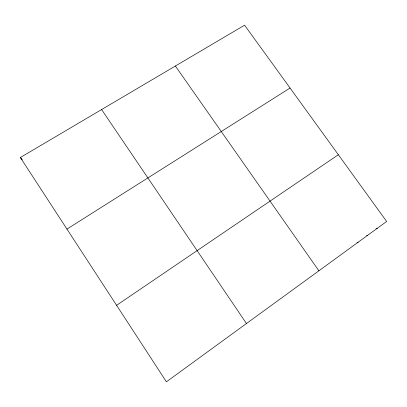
<?xml version="1.0" encoding="UTF-8"?>
<svg xmlns="http://www.w3.org/2000/svg" width="407" height="407" viewBox="0 0 407 407"><rect width="100%" height="100%" fill="white"/><g stroke="black" fill="none" stroke-linecap="round" stroke-linejoin="round"><path stroke-width="0.61" d="M116.595 305.311L338.344 154.731M66.962 229.085L290.064 88.024M20.35 157.504L244.582 25.183L386.65 221.469L166.412 381.817L20.35 157.504L22.278 159.768M376.068 228.698L377.238 228.322M366.615 235.577L367.74 235.236M356.98 242.552L358.155 242.216M175.371 66.026L318.895 270.803M101.608 109.554L246.464 323.534"/></g></svg>
